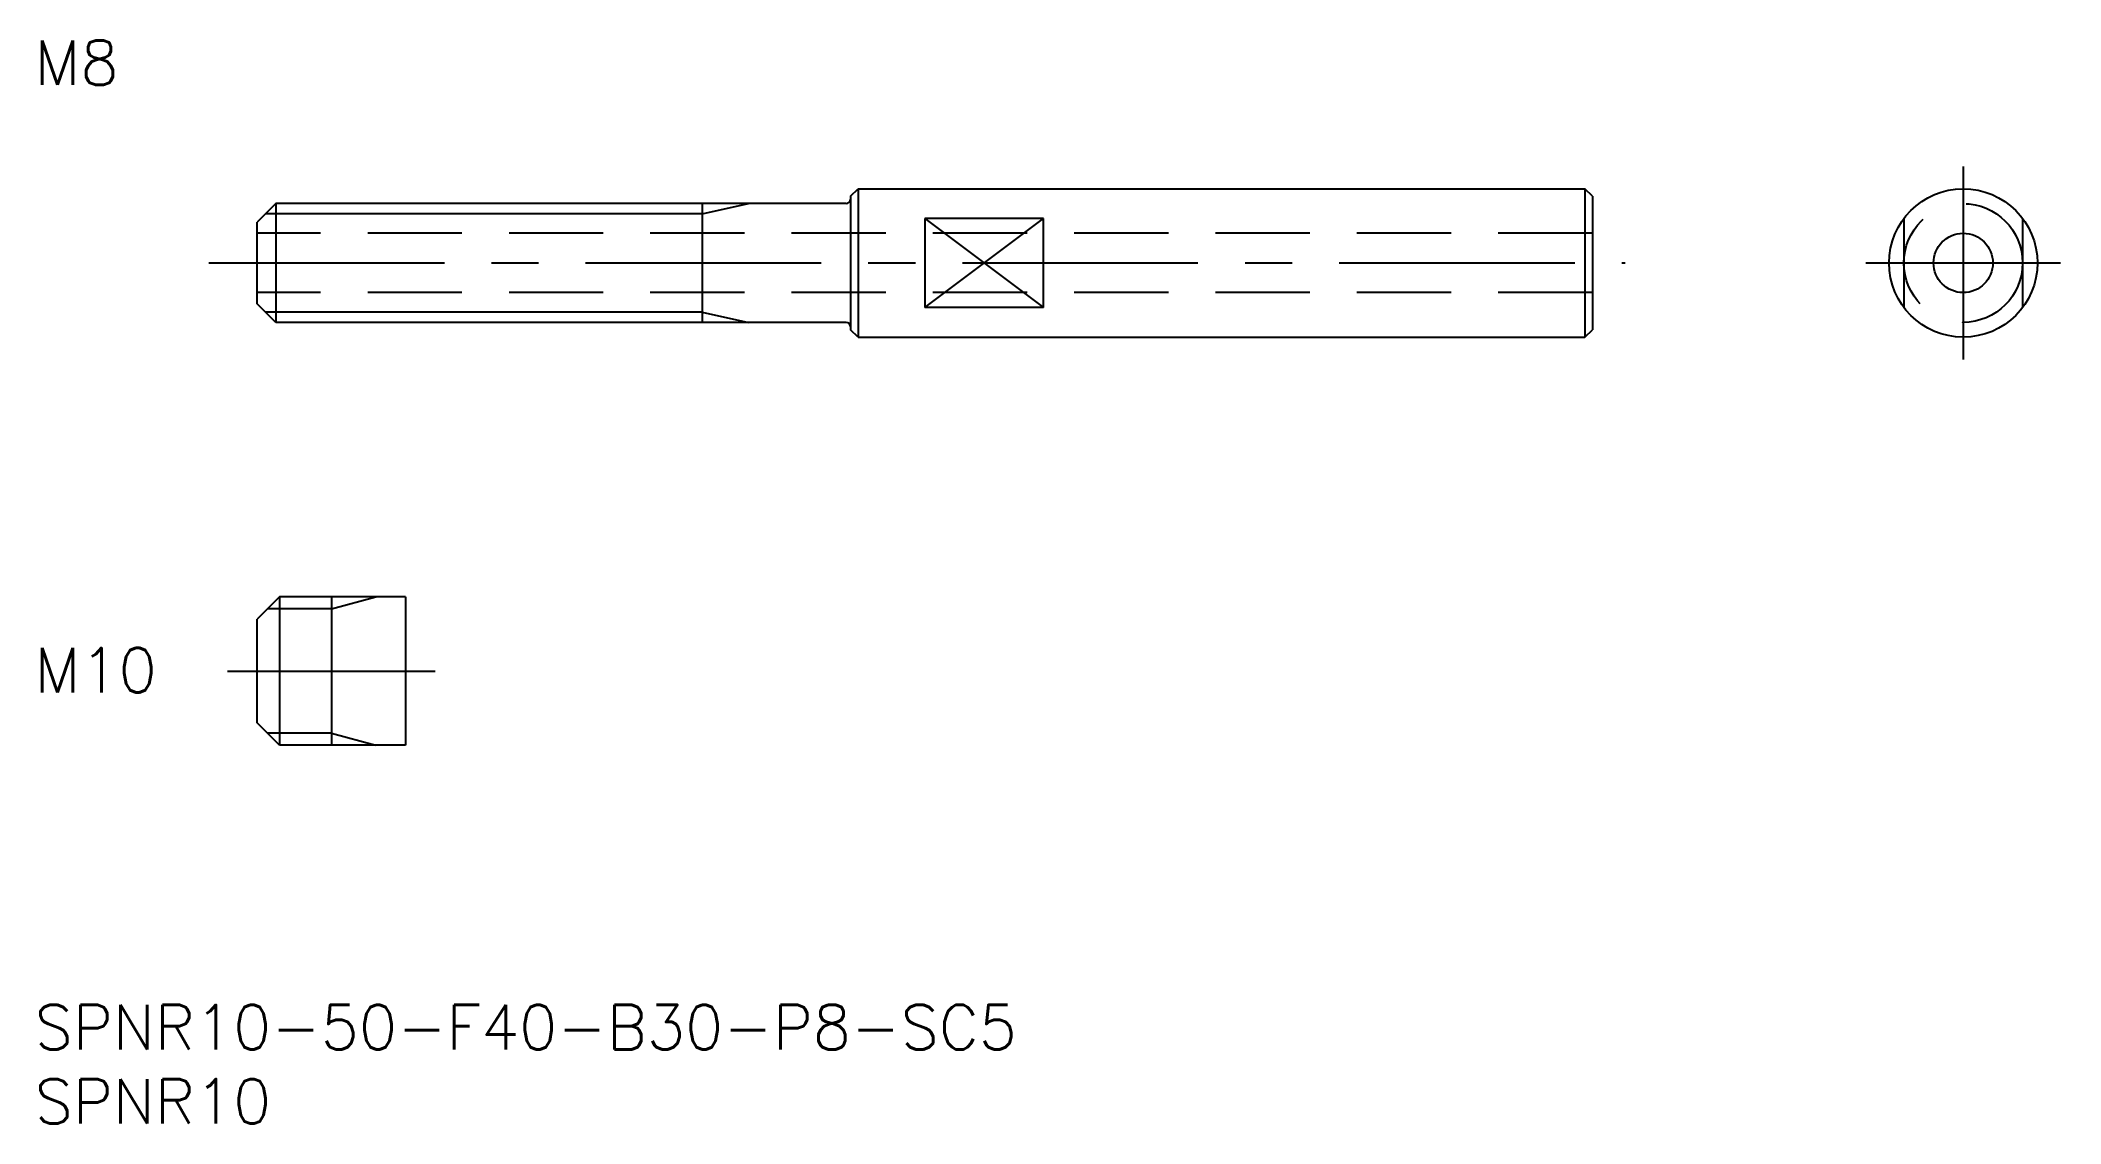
# Model space of a CAD drawing. Extents: x 0 to 137, y -8 to 65.
import ezdxf

# ---------------------------------------------------------------- set-up
doc = ezdxf.new("R2010")
doc.units = 0
doc.header["$LTSCALE"] = 0.5
doc.linetypes.add('CENTER', pattern=[50.8, 31.75, -6.35, 6.35, -6.35])
doc.linetypes.add('DASHED', pattern=[19.05, 12.7, -6.35])
for name, color, linetype in [('MSM_CENTER', 1, 'CENTER'), ('MSM_CONTINUOUS', 7, 'CONTINUOUS'), ('MSM_DASHED', 4, 'DASHED'), ('MSM_NARROW', 5, 'CONTINUOUS'), ('MSM_PART_NUMBER', 7, 'CONTINUOUS')]:
    doc.layers.add(name, color=color, linetype=linetype)
doc.styles.get("Standard").update_dxf_attribs({"font": 'txt.shx', "height": 1, "bigfont": 'bigfont.shx'})

# ---------------------------------------------------------------- blocks, each defined once
blk = doc.blocks.new('*U6')
at = {"layer": 'MSM_PART_NUMBER'}
blk.add_text('SPNR10-50-F40-B30-P8-SC5', height=3, dxfattribs=at).set_placement((0, -3))
blk = doc.blocks.new('*U7')
at = {"layer": 'MSM_PART_NUMBER'}
blk.add_text('SPNR10', height=3, dxfattribs=at).set_placement((0, -8))
blk = doc.blocks.new('*U8')
at = {"layer": 'MSM_PART_NUMBER'}
blk.add_text('M10', height=3, dxfattribs=at).set_placement((0, 21.06))
blk = doc.blocks.new('*U9')
at = {"layer": 'MSM_PART_NUMBER'}
blk.add_text('M8', height=3, dxfattribs=at).set_placement((0, 62))

msp = doc.modelspace()

# ---------------------------------------------------------------- linework, layer by layer
at = {"layer": 'MSM_CENTER'}
for p, q in [((130, 56.5), (130, 43.5)), ((11.74, 50), (107.22, 50)), ((123.44, 50), (136.56, 50)), ((13, 22.5), (27, 22.5))]:
    msp.add_line(p, q, dxfattribs=at)
at = {"layer": 'MSM_CONTINUOUS'}
for p, q in [((55, 54.5), (55.5, 55)), ((55, 54.5), (55, 45.5)), ((55.5, 55), (104.5, 55)), ((55.5, 55), (55.5, 45)), ((104.5, 55), (104.5, 45)), ((105, 54.5), (104.5, 55)), ((105, 54.5), (105, 45.5)), ((16.25, 54), (15, 52.75)), ((54.7, 54), (16.25, 54)), ((16.25, 54), (16.25, 46)), ((45, 54), (45, 46)), ((15, 47.25), (15, 52.75)), ((68, 53), (60, 53)), ((60, 53), (60, 47)), ((68, 47), (68, 53)), ((16.25, 46), (15, 47.25)), ((68, 47), (60, 47)), ((54.7, 46), (16.25, 46)), ((55.5, 45), (55, 45.5)), ((55.5, 45), (104.5, 45)), ((104.5, 45), (105, 45.5)), ((16.5, 27.5), (15, 26)), ((25, 27.5), (16.5, 27.5)), ((16.5, 27.5), (16.5, 17.5)), ((20, 27.5), (20, 17.5)), ((25, 27.5), (25, 17.5)), ((15, 19), (15, 26)), ((16.5, 17.5), (15, 19)), ((25, 17.5), (16.5, 17.5))]:
    msp.add_line(p, q, dxfattribs=at)
for radius in [5, 2]:
    msp.add_circle((130, 50), radius, dxfattribs=at)
for centre, start, end in [((54.7, 54.3), 270, 0), ((54.7, 45.7), 0, 90)]:
    msp.add_arc(centre, 0.3, start, end, dxfattribs=at)
at = {"layer": 'MSM_DASHED'}
for p, q in [((105, 52), (15, 52)), ((126, 53), (126, 47)), ((134, 53), (134, 47)), ((105, 48), (15, 48))]:
    msp.add_line(p, q, dxfattribs=at)
msp.add_circle((130, 50), 4, dxfattribs=at)
at = {"layer": 'MSM_NARROW'}
for p, q in [((45, 53.32), (15.57, 53.32)), ((45, 53.32), (48.12, 54)), ((60, 47), (68, 53)), ((60, 53), (68, 47)), ((45, 46.68), (15.57, 46.68)), ((45, 46.68), (48.12, 46)), ((20, 26.69), (23, 27.5)), ((20, 26.69), (15.69, 26.69)), ((20, 18.31), (15.69, 18.31)), ((20, 18.31), (23, 17.5))]:
    msp.add_line(p, q, dxfattribs=at)

# ---------------------------------------------------------------- block references
at = {"layer": 'MSM_CONTINUOUS'}
for name in ['*U9', '*U8', '*U6', '*U7']:
    msp.add_blockref(name, (0, 0), dxfattribs=at)

doc.saveas('drawing.dxf')
